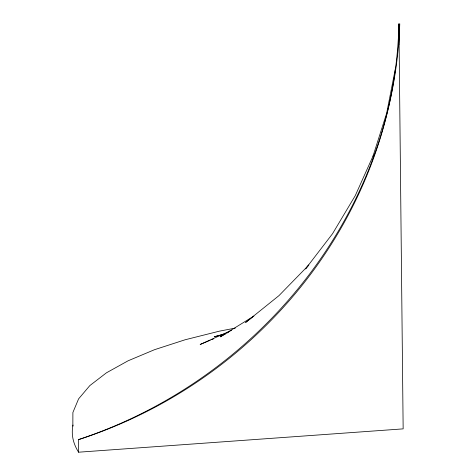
<?xml version="1.0" encoding="UTF-8"?>
<svg xmlns="http://www.w3.org/2000/svg" width="476" height="476" viewBox="0 0 476 476"><rect width="100%" height="100%" fill="white"/><g stroke="black" fill="none" stroke-linecap="round" stroke-linejoin="round"><path stroke-width="0.71" d="M72.846 426.145L72.893 412.484L78.588 398.888L89.833 385.59L106.434 372.815L128.115 360.784L154.498 349.705L185.134 339.769L219.495 331.135L235.364 328.101M395.33 68.919L386.655 113.223L372.976 156.265M373.446 155.14L355.257 195.648L332.528 233.728L305.521 268.934L308.847 264.995L278.966 295.632L245.604 322.466L253.91 316.076L220.251 336.847L225.963 333.676M227.23 332.974L228.498 332.272M231.568 330.356L200.158 344.475L210.214 340.251M211.552 339.691L213.563 338.847M224.981 333.771L214.242 336.758L224.154 334.271M78.582 452.2L403.154 428.87L398.912 23.883A441.389 411.127 -32.2 0 1 78.451 439.64L78.582 452.2A330.88 104.44 -0.6 0 1 73.024 425.044M399.769 23.8A447.88 417.232 -32.2 0 1 78.451 439.64M398.912 23.883A441.389 79.914 85.9 0 1 398.888 44.928"/></g></svg>
